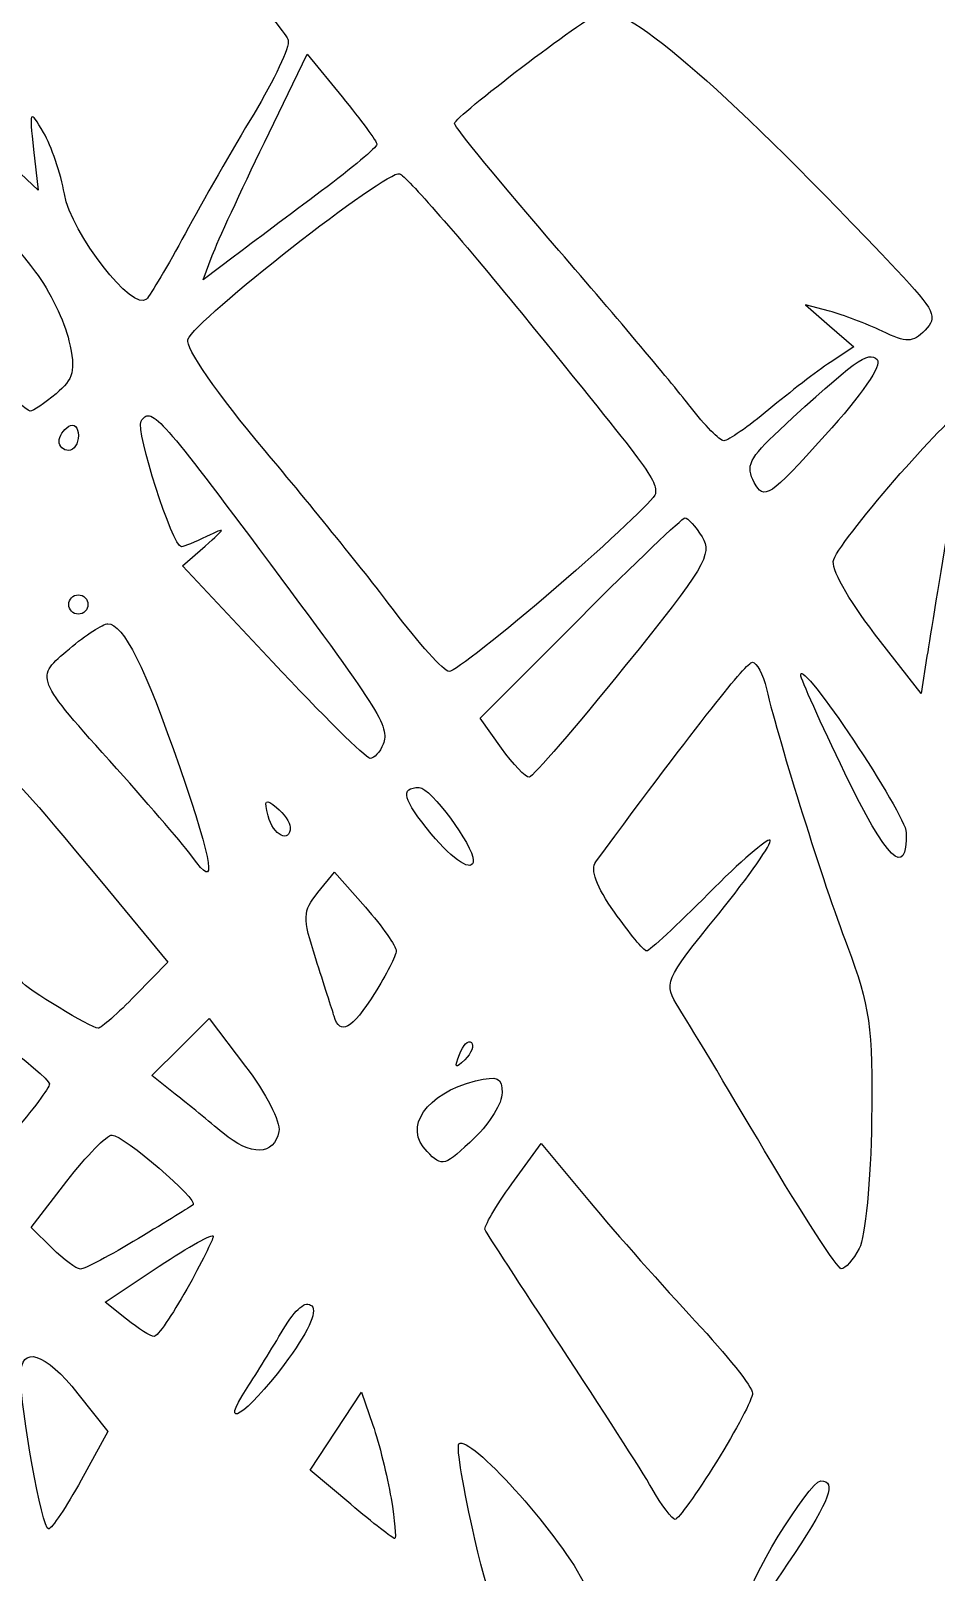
# Model space of a CAD drawing. Header units: centimetres. Extents: x -52 to 49, y -21 to 24.
# Drawn here: x -23.493 to -21.006, y -14.617 to -10.383 of the extents above; entities that cross this region are included whole.
import ezdxf

# ---------------------------------------------------------------- set-up
doc = ezdxf.new("R2010")
doc.units = ezdxf.units.CM
doc.header["$MEASUREMENT"] = 0
doc.layers.add('Layer 1', color=7, linetype='Continuous')

msp = doc.modelspace()

# ---------------------------------------------------------------- linework, layer by layer
at = {"layer": 'Layer 1'}
for points, knots in [([(-23.42414, -11.38012), (-23.37495, -11.33905), (-23.36972, -11.31777), (-23.38843, -11.23482), (-23.38843, -11.23482), (-23.40048, -11.18137), (-23.4418, -11.09641), (-23.48024, -11.04601), (-23.48024, -11.04601), (-23.62334, -10.85839), (-24.10602, -10.34735), (-24.46076, -10.00786), (-24.46076, -10.00786), (-24.82665, -9.65771), (-24.89526, -9.55938), (-24.62847, -9.76751), (-24.62847, -9.76751), (-24.44194, -9.91303), (-24.32393, -10.01885), (-23.86133, -10.45544), (-23.86133, -10.45544), (-23.86133, -10.45544), (-23.47359, -10.82137), (-23.47359, -10.82137), (-23.47359, -10.82137), (-23.47359, -10.82137), (-23.48579, -10.70897), (-23.48579, -10.70897), (-23.48579, -10.70897), (-23.4977, -10.5992), (-23.49706, -10.59812), (-23.45843, -10.66272), (-23.45843, -10.66272), (-23.43667, -10.6991), (-23.41091, -10.7749), (-23.40118, -10.83116), (-23.40118, -10.83116), (-23.38247, -10.93932), (-23.21178, -11.15806), (-23.17555, -11.12029), (-23.17555, -11.12029), (-23.16447, -11.10874), (-23.11673, -11.02785), (-23.06946, -10.94053), (-23.06946, -10.94053), (-23.02219, -10.85322), (-22.93738, -10.70535), (-22.88099, -10.61194), (-22.88099, -10.61194), (-22.8246, -10.51853), (-22.78193, -10.42719), (-22.78616, -10.40897), (-22.78616, -10.40897), (-22.79722, -10.36135), (-23.59565, -9.48545), (-24.12139, -8.94418), (-24.12139, -8.94418), (-24.12139, -8.94418), (-24.56991, -8.48242), (-24.56991, -8.48242), (-24.56991, -8.48242), (-24.56991, -8.48242), (-24.72344, -8.79866), (-24.72344, -8.79866), (-24.72344, -8.79866), (-24.90237, -9.16722), (-25.16892, -9.83084), (-25.15692, -9.87789), (-25.15692, -9.87789), (-25.14325, -9.93149), (-24.3953, -10.58691), (-24.36745, -10.56969), (-24.36745, -10.56969), (-24.35327, -10.56093), (-24.34195, -10.56935), (-24.3423, -10.58839), (-24.3423, -10.58839), (-24.34286, -10.61931), (-23.52748, -11.42726), (-23.495, -11.42796), (-23.495, -11.42796), (-23.48772, -11.42822), (-23.45584, -11.40659), (-23.42414, -11.38012)], [0, 0, 0, 0, 0.0454545, 0.0454545, 0.0454545, 0.0454545, 0.0909091, 0.0909091, 0.0909091, 0.0909091, 0.1363636, 0.1363636, 0.1363636, 0.1363636, 0.1818182, 0.1818182, 0.1818182, 0.1818182, 0.2272727, 0.2272727, 0.2272727, 0.2272727, 0.2727273, 0.2727273, 0.2727273, 0.2727273, 0.3181818, 0.3181818, 0.3181818, 0.3181818, 0.3636364, 0.3636364, 0.3636364, 0.3636364, 0.4090909, 0.4090909, 0.4090909, 0.4090909, 0.4545455, 0.4545455, 0.4545455, 0.4545455, 0.5, 0.5, 0.5, 0.5, 0.5454545, 0.5454545, 0.5454545, 0.5454545, 0.5909091, 0.5909091, 0.5909091, 0.5909091, 0.6363636, 0.6363636, 0.6363636, 0.6363636, 0.6818182, 0.6818182, 0.6818182, 0.6818182, 0.7272727, 0.7272727, 0.7272727, 0.7272727, 0.7727273, 0.7727273, 0.7727273, 0.7727273, 0.8181818, 0.8181818, 0.8181818, 0.8181818, 0.8636364, 0.8636364, 0.8636364, 0.8636364, 0.9090909, 0.9090909, 0.9090909, 0.9090909, 1, 1, 1, 1]), ([(-21.46549, -11.42339), (-21.40881, -11.3761), (-21.33327, -11.318), (-21.29762, -11.2943), (-21.29762, -11.2943), (-21.29762, -11.2943), (-21.23281, -11.2512), (-21.23281, -11.2512), (-21.23281, -11.2512), (-21.23281, -11.2512), (-21.29896, -11.19369), (-21.29896, -11.19369), (-21.29896, -11.19369), (-21.29896, -11.19369), (-21.36511, -11.13617), (-21.36511, -11.13617), (-21.36511, -11.13617), (-21.36511, -11.13617), (-21.29896, -11.1535), (-21.29896, -11.1535), (-21.29896, -11.1535), (-21.26258, -11.16303), (-21.19776, -11.18771), (-21.15492, -11.20835), (-21.15492, -11.20835), (-21.08684, -11.24114), (-21.07197, -11.24081), (-21.03688, -11.20573), (-21.03688, -11.20573), (-21.001, -11.16985), (-21.00926, -11.15228), (-21.11478, -11.04018), (-21.11478, -11.04018), (-21.56221, -10.5648), (-21.85938, -10.30479), (-21.92603, -10.33036), (-21.92603, -10.33036), (-21.97386, -10.34871), (-22.32747, -10.61837), (-22.32938, -10.63795), (-22.32938, -10.63795), (-22.33017, -10.64616), (-22.20108, -10.80312), (-22.04248, -10.98676), (-22.04248, -10.98676), (-21.88389, -11.1704), (-21.72174, -11.36312), (-21.68215, -11.41502), (-21.68215, -11.41502), (-21.64256, -11.46692), (-21.60081, -11.50938), (-21.58936, -11.50938), (-21.58936, -11.50938), (-21.57791, -11.50938), (-21.52217, -11.47068), (-21.46549, -11.42339)], [0, 0, 0, 0, 0.0666667, 0.0666667, 0.0666667, 0.0666667, 0.1333333, 0.1333333, 0.1333333, 0.1333333, 0.2, 0.2, 0.2, 0.2, 0.2666667, 0.2666667, 0.2666667, 0.2666667, 0.3333333, 0.3333333, 0.3333333, 0.3333333, 0.4, 0.4, 0.4, 0.4, 0.4666667, 0.4666667, 0.4666667, 0.4666667, 0.5333333, 0.5333333, 0.5333333, 0.5333333, 0.6, 0.6, 0.6, 0.6, 0.6666667, 0.6666667, 0.6666667, 0.6666667, 0.7333333, 0.7333333, 0.7333333, 0.7333333, 0.8, 0.8, 0.8, 0.8, 0.8666667, 0.8666667, 0.8666667, 0.8666667, 1, 1, 1, 1]), ([(-22.69464, -10.82306), (-22.61097, -10.76048), (-22.5425, -10.70299), (-22.5425, -10.69533), (-22.5425, -10.69533), (-22.5425, -10.68767), (-22.58556, -10.62884), (-22.63819, -10.56461), (-22.63819, -10.56461), (-22.63819, -10.56461), (-22.73388, -10.44783), (-22.73388, -10.44783), (-22.73388, -10.44783), (-22.73388, -10.44783), (-22.85163, -10.69051), (-22.85163, -10.69051), (-22.85163, -10.69051), (-22.91639, -10.82398), (-22.98083, -10.9633), (-22.99483, -11.00011), (-22.99483, -11.00011), (-22.99483, -11.00011), (-23.02027, -11.06703), (-23.02027, -11.06703), (-23.02027, -11.06703), (-23.02027, -11.06703), (-22.93352, -11.00194), (-22.93352, -11.00194), (-22.93352, -11.00194), (-22.88581, -10.96614), (-22.77831, -10.88565), (-22.69464, -10.82306)], [0, 0, 0, 0, 0.1111111, 0.1111111, 0.1111111, 0.1111111, 0.2222222, 0.2222222, 0.2222222, 0.2222222, 0.3333333, 0.3333333, 0.3333333, 0.3333333, 0.4444444, 0.4444444, 0.4444444, 0.4444444, 0.5555556, 0.5555556, 0.5555556, 0.5555556, 0.6666667, 0.6666667, 0.6666667, 0.6666667, 0.7777778, 0.7777778, 0.7777778, 0.7777778, 1, 1, 1, 1]), ([(-22.04988, -11.91271), (-21.90263, -11.78547), (-21.78011, -11.66945), (-21.77761, -11.6549), (-21.77761, -11.6549), (-21.77154, -11.61958), (-21.79231, -11.59155), (-22.14563, -11.1584), (-22.14563, -11.1584), (-22.31298, -10.95324), (-22.46347, -10.78104), (-22.48006, -10.77573), (-22.48006, -10.77573), (-22.51494, -10.76457), (-23.04083, -11.17613), (-23.06192, -11.2311), (-23.06192, -11.2311), (-23.07007, -11.25235), (-22.98072, -11.38114), (-22.84993, -11.53666), (-22.84993, -11.53666), (-22.72558, -11.68451), (-22.56685, -11.8812), (-22.49718, -11.97373), (-22.49718, -11.97373), (-22.42752, -12.06626), (-22.35862, -12.14244), (-22.34406, -12.14302), (-22.34406, -12.14302), (-22.32951, -12.1436), (-22.19713, -12.03996), (-22.04988, -11.91272), (-22.04988, -11.91272), (-22.04988, -11.91272), (-22.04988, -11.91271), (-22.04988, -11.91271)], [0, 0, 0, 0, 0.1, 0.1, 0.1, 0.1, 0.2, 0.2, 0.2, 0.2, 0.3, 0.3, 0.3, 0.3, 0.4, 0.4, 0.4, 0.4, 0.5, 0.5, 0.5, 0.5, 0.6, 0.6, 0.6, 0.6, 0.7, 0.7, 0.7, 0.7, 0.8, 0.8, 0.8, 0.8, 1, 1, 1, 1]), ([(-21.16848, -11.28615), (-21.19237, -11.26142), (-21.23006, -11.28864), (-21.43659, -11.47986), (-21.43659, -11.47986), (-21.52026, -11.55733), (-21.53035, -11.57836), (-21.5058, -11.62423), (-21.5058, -11.62423), (-21.47908, -11.67415), (-21.4654, -11.66504), (-21.3108, -11.49443), (-21.3108, -11.49443), (-21.20988, -11.38306), (-21.15395, -11.3012), (-21.16848, -11.28616), (-21.16848, -11.28616), (-21.16848, -11.28616), (-21.16848, -11.28615), (-21.16848, -11.28615)], [0, 0, 0, 0, 0.1666667, 0.1666667, 0.1666667, 0.1666667, 0.3333333, 0.3333333, 0.3333333, 0.3333333, 0.5, 0.5, 0.5, 0.5, 0.6666667, 0.6666667, 0.6666667, 0.6666667, 1, 1, 1, 1]), ([(-22.52553, -12.34261), (-22.50684, -12.29391), (-22.53459, -12.25021), (-22.86497, -11.80811), (-22.86497, -11.80811), (-23.14136, -11.43825), (-23.1642, -11.41353), (-23.19038, -11.45588), (-23.19038, -11.45588), (-23.20611, -11.48134), (-23.10354, -11.80041), (-23.07962, -11.80041), (-23.07962, -11.80041), (-23.07334, -11.80041), (-23.04219, -11.78783), (-23.0104, -11.77246), (-23.0104, -11.77246), (-22.95556, -11.74594), (-22.95578, -11.74727), (-23.01461, -11.79855), (-23.01461, -11.79855), (-23.01461, -11.79855), (-23.07661, -11.85259), (-23.07661, -11.85259), (-23.07661, -11.85259), (-23.07661, -11.85259), (-22.8294, -12.11684), (-22.8294, -12.11684), (-22.8294, -12.11684), (-22.69343, -12.26218), (-22.57289, -12.3814), (-22.56151, -12.3818), (-22.56151, -12.3818), (-22.55014, -12.3822), (-22.53395, -12.36456), (-22.52553, -12.34262), (-22.52553, -12.34262), (-22.52553, -12.34262), (-22.52553, -12.34261), (-22.52553, -12.34261)], [0, 0, 0, 0, 0.0909091, 0.0909091, 0.0909091, 0.0909091, 0.1818182, 0.1818182, 0.1818182, 0.1818182, 0.2727273, 0.2727273, 0.2727273, 0.2727273, 0.3636364, 0.3636364, 0.3636364, 0.3636364, 0.4545455, 0.4545455, 0.4545455, 0.4545455, 0.5454545, 0.5454545, 0.5454545, 0.5454545, 0.6363636, 0.6363636, 0.6363636, 0.6363636, 0.7272727, 0.7272727, 0.7272727, 0.7272727, 0.8181818, 0.8181818, 0.8181818, 0.8181818, 1, 1, 1, 1]), ([(-20.96995, -11.72689), (-20.94503, -11.57731), (-20.9285, -11.44425), (-20.93321, -11.4312), (-20.93321, -11.4312), (-20.94247, -11.40556), (-21.26303, -11.77142), (-21.28775, -11.83582), (-21.28775, -11.83582), (-21.29651, -11.85864), (-21.24973, -11.9432), (-21.17517, -12.03931), (-21.17517, -12.03931), (-21.17517, -12.03931), (-21.04761, -12.20375), (-21.04761, -12.20375), (-21.04761, -12.20375), (-21.04761, -12.20375), (-21.03143, -12.1013), (-21.03143, -12.1013), (-21.03143, -12.1013), (-21.02253, -12.04495), (-20.99487, -11.87647), (-20.96995, -11.72689)], [0, 0, 0, 0, 0.1428571, 0.1428571, 0.1428571, 0.1428571, 0.2857143, 0.2857143, 0.2857143, 0.2857143, 0.4285714, 0.4285714, 0.4285714, 0.4285714, 0.5714286, 0.5714286, 0.5714286, 0.5714286, 0.7142857, 0.7142857, 0.7142857, 0.7142857, 1, 1, 1, 1]), ([(-23.36271, -11.49458), (-23.36271, -11.47189), (-23.37462, -11.46069), (-23.38917, -11.46968), (-23.38917, -11.46968), (-23.40372, -11.47867), (-23.41563, -11.49724), (-23.41563, -11.51093), (-23.41563, -11.51093), (-23.41563, -11.52462), (-23.40372, -11.53583), (-23.38917, -11.53583), (-23.38917, -11.53583), (-23.37462, -11.53583), (-23.36271, -11.51727), (-23.36271, -11.49458)], [0, 0, 0, 0, 0.2, 0.2, 0.2, 0.2, 0.4, 0.4, 0.4, 0.4, 0.6, 0.6, 0.6, 0.6, 1, 1, 1, 1]), ([(-21.86121, -12.12878), (-21.64234, -11.85809), (-21.61995, -11.82057), (-21.64929, -11.77358), (-21.64929, -11.77358), (-21.66733, -11.74468), (-21.68838, -11.72104), (-21.69605, -11.72104), (-21.69605, -11.72104), (-21.70372, -11.72104), (-21.83345, -11.84491), (-21.98434, -11.99631), (-21.98434, -11.99631), (-21.98434, -11.99631), (-22.25868, -12.27158), (-22.25868, -12.27158), (-22.25868, -12.27158), (-22.25868, -12.27158), (-22.20035, -12.3535), (-22.20035, -12.3535), (-22.20035, -12.3535), (-22.16827, -12.39855), (-22.1339, -12.43452), (-22.12398, -12.43343), (-22.12398, -12.43343), (-22.11406, -12.43235), (-21.99581, -12.29525), (-21.86121, -12.12878)], [0, 0, 0, 0, 0.125, 0.125, 0.125, 0.125, 0.25, 0.25, 0.25, 0.25, 0.375, 0.375, 0.375, 0.375, 0.5, 0.5, 0.5, 0.5, 0.625, 0.625, 0.625, 0.625, 0.75, 0.75, 0.75, 0.75, 1, 1, 1, 1]), ([(-23.33625, -11.95917), (-23.33625, -11.94462), (-23.34816, -11.93271), (-23.36271, -11.93271), (-23.36271, -11.93271), (-23.37726, -11.93271), (-23.38917, -11.94462), (-23.38917, -11.95917), (-23.38917, -11.95917), (-23.38917, -11.97372), (-23.37726, -11.98563), (-23.36271, -11.98563), (-23.36271, -11.98563), (-23.34816, -11.98563), (-23.33625, -11.97372), (-23.33625, -11.95917)], [0, 0, 0, 0, 0.2, 0.2, 0.2, 0.2, 0.4, 0.4, 0.4, 0.4, 0.6, 0.6, 0.6, 0.6, 1, 1, 1, 1]), ([(-23.08425, -12.40714), (-23.17946, -12.13039), (-23.23866, -12.01208), (-23.28191, -12.01208), (-23.28191, -12.01208), (-23.29501, -12.01208), (-23.34236, -12.0429), (-23.38713, -12.08058), (-23.38713, -12.08058), (-23.48304, -12.16128), (-23.48495, -12.15644), (-23.25687, -12.41081), (-23.25687, -12.41081), (-23.16228, -12.5163), (-23.06879, -12.62529), (-23.04912, -12.65302), (-23.04912, -12.65302), (-22.98071, -12.74941), (-22.99081, -12.67871), (-23.08425, -12.40715), (-23.08425, -12.40715), (-23.08425, -12.40715), (-23.08425, -12.40714), (-23.08425, -12.40714)], [0, 0, 0, 0, 0.1428571, 0.1428571, 0.1428571, 0.1428571, 0.2857143, 0.2857143, 0.2857143, 0.2857143, 0.4285714, 0.4285714, 0.4285714, 0.4285714, 0.5714286, 0.5714286, 0.5714286, 0.5714286, 0.7142857, 0.7142857, 0.7142857, 0.7142857, 1, 1, 1, 1]), ([(-21.08838, -12.58599), (-21.08933, -12.53517), (-21.37833, -12.10303), (-21.37833, -12.15241), (-21.37833, -12.15241), (-21.37833, -12.16296), (-21.32372, -12.2846), (-21.25698, -12.42271), (-21.25698, -12.42271), (-21.14189, -12.66089), (-21.08595, -12.71506), (-21.08838, -12.58598), (-21.08838, -12.58598), (-21.08838, -12.58598), (-21.08838, -12.58599), (-21.08838, -12.58599)], [0, 0, 0, 0, 0.2, 0.2, 0.2, 0.2, 0.4, 0.4, 0.4, 0.4, 0.6, 0.6, 0.6, 0.6, 1, 1, 1, 1]), ([(-21.21764, -13.72825), (-21.20093, -13.69702), (-21.1857, -13.54009), (-21.18364, -13.37768), (-21.18364, -13.37768), (-21.18034, -13.1181), (-21.18814, -13.06195), (-21.25022, -12.89844), (-21.25022, -12.89844), (-21.31724, -12.72194), (-21.43522, -12.34625), (-21.47248, -12.19068), (-21.47248, -12.19068), (-21.48206, -12.15066), (-21.49931, -12.11792), (-21.51081, -12.11792), (-21.51081, -12.11792), (-21.52783, -12.11792), (-21.65333, -12.27763), (-21.94146, -12.66595), (-21.94146, -12.66595), (-21.95708, -12.68701), (-21.93942, -12.73456), (-21.89009, -12.80429), (-21.89009, -12.80429), (-21.84874, -12.86273), (-21.80895, -12.91069), (-21.80168, -12.91088), (-21.80168, -12.91088), (-21.7944, -12.91114), (-21.71785, -12.84004), (-21.63156, -12.75304), (-21.63156, -12.75304), (-21.54527, -12.66604), (-21.46923, -12.60031), (-21.46258, -12.60696), (-21.46258, -12.60696), (-21.45593, -12.61361), (-21.51939, -12.70434), (-21.60362, -12.80858), (-21.60362, -12.80858), (-21.75526, -12.99627), (-21.75632, -12.99878), (-21.71285, -13.06734), (-21.71285, -13.06734), (-21.6887, -13.10542), (-21.58273, -13.28202), (-21.47735, -13.45979), (-21.47735, -13.45979), (-21.37197, -13.63756), (-21.27724, -13.78341), (-21.26684, -13.7839), (-21.26684, -13.7839), (-21.25644, -13.7844), (-21.23431, -13.75936), (-21.21766, -13.72826), (-21.21766, -13.72826), (-21.21766, -13.72826), (-21.21764, -13.72825), (-21.21764, -13.72825)], [0, 0, 0, 0, 0.0625, 0.0625, 0.0625, 0.0625, 0.125, 0.125, 0.125, 0.125, 0.1875, 0.1875, 0.1875, 0.1875, 0.25, 0.25, 0.25, 0.25, 0.3125, 0.3125, 0.3125, 0.3125, 0.375, 0.375, 0.375, 0.375, 0.4375, 0.4375, 0.4375, 0.4375, 0.5, 0.5, 0.5, 0.5, 0.5625, 0.5625, 0.5625, 0.5625, 0.625, 0.625, 0.625, 0.625, 0.6875, 0.6875, 0.6875, 0.6875, 0.75, 0.75, 0.75, 0.75, 0.8125, 0.8125, 0.8125, 0.8125, 0.875, 0.875, 0.875, 0.875, 1, 1, 1, 1]), ([(-23.20552, -13.03234), (-23.20552, -13.03234), (-23.11733, -12.94135), (-23.11733, -12.94135), (-23.11733, -12.94135), (-23.11733, -12.94135), (-23.29933, -12.72145), (-23.29933, -12.72145), (-23.29933, -12.72145), (-23.50936, -12.46768), (-23.54792, -12.42542), (-23.55712, -12.43888), (-23.55712, -12.43888), (-23.57329, -12.4625), (-23.68094, -12.82227), (-23.68059, -12.85152), (-23.68059, -12.85152), (-23.68033, -12.86938), (-23.64746, -12.90482), (-23.60745, -12.93028), (-23.60745, -12.93028), (-23.56743, -12.95575), (-23.52874, -12.98429), (-23.52146, -12.99371), (-23.52146, -12.99371), (-23.50451, -13.01565), (-23.32773, -13.1231), (-23.30837, -13.12323), (-23.30837, -13.12323), (-23.30031, -13.12323), (-23.25403, -13.08238), (-23.20552, -13.03234)], [0, 0, 0, 0, 0.1111111, 0.1111111, 0.1111111, 0.1111111, 0.2222222, 0.2222222, 0.2222222, 0.2222222, 0.3333333, 0.3333333, 0.3333333, 0.3333333, 0.4444444, 0.4444444, 0.4444444, 0.4444444, 0.5555556, 0.5555556, 0.5555556, 0.5555556, 0.6666667, 0.6666667, 0.6666667, 0.6666667, 0.7777778, 0.7777778, 0.7777778, 0.7777778, 1, 1, 1, 1]), ([(-22.27792, -12.66183), (-22.27792, -12.62073), (-22.3956, -12.46188), (-22.42605, -12.46188), (-22.42605, -12.46188), (-22.48019, -12.46188), (-22.47187, -12.49404), (-22.39314, -12.58907), (-22.39314, -12.58907), (-22.33176, -12.66316), (-22.27791, -12.69716), (-22.27791, -12.66183), (-22.27791, -12.66183), (-22.27791, -12.66183), (-22.27792, -12.66183), (-22.27792, -12.66183)], [0, 0, 0, 0, 0.2, 0.2, 0.2, 0.2, 0.4, 0.4, 0.4, 0.4, 0.6, 0.6, 0.6, 0.6, 1, 1, 1, 1]), ([(-22.78063, -12.57095), (-22.78063, -12.55818), (-22.79755, -12.53369), (-22.81824, -12.51652), (-22.81824, -12.51652), (-22.8491, -12.49091), (-22.85329, -12.49508), (-22.84161, -12.53974), (-22.84161, -12.53974), (-22.8277, -12.59292), (-22.78063, -12.61701), (-22.78063, -12.57095)], [0, 0, 0, 0, 0.25, 0.25, 0.25, 0.25, 0.5, 0.5, 0.5, 0.5, 1, 1, 1, 1]), ([(-22.54911, -13.02777), (-22.51637, -12.97645), (-22.48958, -12.92379), (-22.48958, -12.91075), (-22.48958, -12.91075), (-22.48958, -12.89771), (-22.52769, -12.84364), (-22.57427, -12.79059), (-22.57427, -12.79059), (-22.57427, -12.79059), (-22.65896, -12.69413), (-22.65896, -12.69413), (-22.65896, -12.69413), (-22.65896, -12.69413), (-22.70472, -12.75065), (-22.70472, -12.75065), (-22.70472, -12.75065), (-22.74683, -12.80265), (-22.74728, -12.81717), (-22.71037, -12.93218), (-22.71037, -12.93218), (-22.68831, -13.00093), (-22.6657, -13.07207), (-22.66012, -13.09026), (-22.66012, -13.09026), (-22.64355, -13.14431), (-22.61218, -13.12665), (-22.5491, -13.02777), (-22.5491, -13.02777), (-22.5491, -13.02777), (-22.54911, -13.02777), (-22.54911, -13.02777)], [0, 0, 0, 0, 0.1111111, 0.1111111, 0.1111111, 0.1111111, 0.2222222, 0.2222222, 0.2222222, 0.2222222, 0.3333333, 0.3333333, 0.3333333, 0.3333333, 0.4444444, 0.4444444, 0.4444444, 0.4444444, 0.5555556, 0.5555556, 0.5555556, 0.5555556, 0.6666667, 0.6666667, 0.6666667, 0.6666667, 0.7777778, 0.7777778, 0.7777778, 0.7777778, 1, 1, 1, 1]), ([(-23.44215, -13.2763), (-23.44215, -13.25671), (-23.71959, -13.04396), (-23.74522, -13.04396), (-23.74522, -13.04396), (-23.77987, -13.04396), (-23.7368, -13.27931), (-23.66291, -13.49375), (-23.66291, -13.49375), (-23.65294, -13.52268), (-23.62117, -13.50116), (-23.54573, -13.41437), (-23.54573, -13.41437), (-23.4888, -13.34889), (-23.44219, -13.28675), (-23.44215, -13.2763)], [0, 0, 0, 0, 0.2, 0.2, 0.2, 0.2, 0.4, 0.4, 0.4, 0.4, 0.6, 0.6, 0.6, 0.6, 1, 1, 1, 1]), ([(-22.81188, -13.40651), (-22.80691, -13.38069), (-22.84804, -13.30029), (-22.90329, -13.22784), (-22.90329, -13.22784), (-22.90329, -13.22784), (-23.00374, -13.09612), (-23.00374, -13.09612), (-23.00374, -13.09612), (-23.00374, -13.09612), (-23.08238, -13.17476), (-23.08238, -13.17476), (-23.08238, -13.17476), (-23.08238, -13.17476), (-23.16102, -13.2534), (-23.16102, -13.2534), (-23.16102, -13.2534), (-23.16102, -13.2534), (-23.0965, -13.3043), (-23.0965, -13.3043), (-23.0965, -13.3043), (-23.06101, -13.3323), (-23.00222, -13.3802), (-22.96584, -13.41076), (-22.96584, -13.41076), (-22.88901, -13.47529), (-22.82479, -13.47352), (-22.81189, -13.40652), (-22.81189, -13.40652), (-22.81189, -13.40652), (-22.81188, -13.40651), (-22.81188, -13.40651)], [0, 0, 0, 0, 0.1111111, 0.1111111, 0.1111111, 0.1111111, 0.2222222, 0.2222222, 0.2222222, 0.2222222, 0.3333333, 0.3333333, 0.3333333, 0.3333333, 0.4444444, 0.4444444, 0.4444444, 0.4444444, 0.5555556, 0.5555556, 0.5555556, 0.5555556, 0.6666667, 0.6666667, 0.6666667, 0.6666667, 0.7777778, 0.7777778, 0.7777778, 0.7777778, 1, 1, 1, 1]), ([(-22.28303, -13.16232), (-22.29118, -13.15418), (-22.30597, -13.16886), (-22.31591, -13.19495), (-22.31591, -13.19495), (-22.33027, -13.23266), (-22.32723, -13.2357), (-22.3011, -13.20976), (-22.3011, -13.20976), (-22.28302, -13.19181), (-22.27489, -13.17046), (-22.28303, -13.16231), (-22.28303, -13.16231), (-22.28303, -13.16231), (-22.28303, -13.16232), (-22.28303, -13.16232)], [0, 0, 0, 0, 0.2, 0.2, 0.2, 0.2, 0.4, 0.4, 0.4, 0.4, 0.6, 0.6, 0.6, 0.6, 1, 1, 1, 1]), ([(-22.27275, -13.42265), (-22.23194, -13.38355), (-22.19854, -13.32868), (-22.19854, -13.30072), (-22.19854, -13.30072), (-22.19854, -13.2585), (-22.21087, -13.25296), (-22.2713, -13.26804), (-22.2713, -13.26804), (-22.40754, -13.30204), (-22.47171, -13.39519), (-22.40491, -13.46199), (-22.40491, -13.46199), (-22.36179, -13.50511), (-22.35748, -13.50383), (-22.27274, -13.42264), (-22.27274, -13.42264), (-22.27274, -13.42264), (-22.27275, -13.42265), (-22.27275, -13.42265)], [0, 0, 0, 0, 0.1666667, 0.1666667, 0.1666667, 0.1666667, 0.3333333, 0.3333333, 0.3333333, 0.3333333, 0.5, 0.5, 0.5, 0.5, 0.6666667, 0.6666667, 0.6666667, 0.6666667, 1, 1, 1, 1]), ([(-23.19774, -13.70077), (-23.12112, -13.65456), (-23.05348, -13.61288), (-23.04741, -13.60817), (-23.04741, -13.60817), (-23.03113, -13.59551), (-23.23914, -13.41658), (-23.2701, -13.41661), (-23.2701, -13.41661), (-23.28465, -13.41663), (-23.34053, -13.47369), (-23.39426, -13.54343), (-23.39426, -13.54343), (-23.39426, -13.54343), (-23.49197, -13.67023), (-23.49197, -13.67023), (-23.49197, -13.67023), (-23.49197, -13.67023), (-23.43469, -13.72751), (-23.43469, -13.72751), (-23.43469, -13.72751), (-23.40318, -13.75902), (-23.36832, -13.78479), (-23.35723, -13.78479), (-23.35723, -13.78479), (-23.34613, -13.78479), (-23.27436, -13.74698), (-23.19774, -13.70076), (-23.19774, -13.70076), (-23.19774, -13.70076), (-23.19774, -13.70077), (-23.19774, -13.70077)], [0, 0, 0, 0, 0.1111111, 0.1111111, 0.1111111, 0.1111111, 0.2222222, 0.2222222, 0.2222222, 0.2222222, 0.3333333, 0.3333333, 0.3333333, 0.3333333, 0.4444444, 0.4444444, 0.4444444, 0.4444444, 0.5555556, 0.5555556, 0.5555556, 0.5555556, 0.6666667, 0.6666667, 0.6666667, 0.6666667, 0.7777778, 0.7777778, 0.7777778, 0.7777778, 1, 1, 1, 1]), ([(-21.60977, -14.3141), (-21.55524, -14.22687), (-21.51063, -14.14207), (-21.51063, -14.12565), (-21.51063, -14.12565), (-21.51063, -14.10924), (-21.58142, -14.02013), (-21.66794, -13.92764), (-21.66794, -13.92764), (-21.75446, -13.83515), (-21.88515, -13.6875), (-21.95836, -13.59953), (-21.95836, -13.59953), (-21.95836, -13.59953), (-22.09147, -13.43958), (-22.09147, -13.43958), (-22.09147, -13.43958), (-22.09147, -13.43958), (-22.17207, -13.55085), (-22.17207, -13.55085), (-22.17207, -13.55085), (-22.2164, -13.61205), (-22.24935, -13.66888), (-22.2453, -13.67715), (-22.2453, -13.67715), (-22.24125, -13.68542), (-22.14774, -13.82911), (-22.03751, -13.99646), (-22.03751, -13.99646), (-21.92727, -14.16381), (-21.81464, -14.33943), (-21.78721, -14.38672), (-21.78721, -14.38672), (-21.75978, -14.43401), (-21.73095, -14.47271), (-21.72313, -14.47271), (-21.72313, -14.47271), (-21.71531, -14.47271), (-21.6643, -14.40134), (-21.60977, -14.3141)], [0, 0, 0, 0, 0.0909091, 0.0909091, 0.0909091, 0.0909091, 0.1818182, 0.1818182, 0.1818182, 0.1818182, 0.2727273, 0.2727273, 0.2727273, 0.2727273, 0.3636364, 0.3636364, 0.3636364, 0.3636364, 0.4545455, 0.4545455, 0.4545455, 0.4545455, 0.5454545, 0.5454545, 0.5454545, 0.5454545, 0.6363636, 0.6363636, 0.6363636, 0.6363636, 0.7272727, 0.7272727, 0.7272727, 0.7272727, 0.8181818, 0.8181818, 0.8181818, 0.8181818, 1, 1, 1, 1]), ([(-23.06505, -13.8404), (-23.02503, -13.76915), (-22.99229, -13.70355), (-22.99229, -13.69464), (-22.99229, -13.69464), (-22.99229, -13.68572), (-23.05898, -13.7227), (-23.14049, -13.77682), (-23.14049, -13.77682), (-23.14049, -13.77682), (-23.28869, -13.87522), (-23.28869, -13.87522), (-23.28869, -13.87522), (-23.28869, -13.87522), (-23.23016, -13.92261), (-23.23016, -13.92261), (-23.23016, -13.92261), (-23.19797, -13.94868), (-23.16402, -13.96999), (-23.15472, -13.96998), (-23.15472, -13.96998), (-23.14542, -13.96996), (-23.10507, -13.91166), (-23.06505, -13.8404)], [0, 0, 0, 0, 0.1428571, 0.1428571, 0.1428571, 0.1428571, 0.2857143, 0.2857143, 0.2857143, 0.2857143, 0.4285714, 0.4285714, 0.4285714, 0.4285714, 0.5714286, 0.5714286, 0.5714286, 0.5714286, 0.7142857, 0.7142857, 0.7142857, 0.7142857, 1, 1, 1, 1]), ([(-22.79695, -14.04664), (-22.73253, -13.96035), (-22.70531, -13.90244), (-22.72155, -13.8862), (-22.72155, -13.8862), (-22.73778, -13.86997), (-22.76611, -13.89326), (-22.80003, -13.95075), (-22.80003, -13.95075), (-22.82922, -14.00023), (-22.87389, -14.07242), (-22.89928, -14.11118), (-22.89928, -14.11118), (-22.98149, -14.23665), (-22.90081, -14.18576), (-22.79694, -14.04663), (-22.79694, -14.04663), (-22.79694, -14.04663), (-22.79695, -14.04664), (-22.79695, -14.04664)], [0, 0, 0, 0, 0.1666667, 0.1666667, 0.1666667, 0.1666667, 0.3333333, 0.3333333, 0.3333333, 0.3333333, 0.5, 0.5, 0.5, 0.5, 0.6666667, 0.6666667, 0.6666667, 0.6666667, 1, 1, 1, 1]), ([(-23.35518, -14.36484), (-23.35518, -14.36484), (-23.28151, -14.23128), (-23.28151, -14.23128), (-23.28151, -14.23128), (-23.28151, -14.23128), (-23.36402, -14.1271), (-23.36402, -14.1271), (-23.36402, -14.1271), (-23.45418, -14.01326), (-23.52146, -13.992), (-23.52146, -14.07735), (-23.52146, -14.07735), (-23.52146, -14.17032), (-23.46166, -14.49919), (-23.44482, -14.49878), (-23.44482, -14.49878), (-23.43604, -14.49852), (-23.3957, -14.4383), (-23.35518, -14.36483), (-23.35518, -14.36483), (-23.35518, -14.36483), (-23.35518, -14.36484), (-23.35518, -14.36484)], [0, 0, 0, 0, 0.1428571, 0.1428571, 0.1428571, 0.1428571, 0.2857143, 0.2857143, 0.2857143, 0.2857143, 0.4285714, 0.4285714, 0.4285714, 0.4285714, 0.5714286, 0.5714286, 0.5714286, 0.5714286, 0.7142857, 0.7142857, 0.7142857, 0.7142857, 1, 1, 1, 1]), ([(-22.50371, -14.41448), (-22.51404, -14.35335), (-22.53651, -14.26284), (-22.55364, -14.21334), (-22.55364, -14.21334), (-22.55364, -14.21334), (-22.5848, -14.12334), (-22.5848, -14.12334), (-22.5848, -14.12334), (-22.5848, -14.12334), (-22.65556, -14.23026), (-22.65556, -14.23026), (-22.65556, -14.23026), (-22.65556, -14.23026), (-22.72632, -14.33718), (-22.72632, -14.33718), (-22.72632, -14.33718), (-22.72632, -14.33718), (-22.61457, -14.43088), (-22.61457, -14.43088), (-22.61457, -14.43088), (-22.55311, -14.48242), (-22.49879, -14.52482), (-22.49388, -14.5251), (-22.49388, -14.5251), (-22.48896, -14.52539), (-22.4934, -14.47561), (-22.50372, -14.41448), (-22.50372, -14.41448), (-22.50372, -14.41448), (-22.50371, -14.41448), (-22.50371, -14.41448)], [0, 0, 0, 0, 0.1111111, 0.1111111, 0.1111111, 0.1111111, 0.2222222, 0.2222222, 0.2222222, 0.2222222, 0.3333333, 0.3333333, 0.3333333, 0.3333333, 0.4444444, 0.4444444, 0.4444444, 0.4444444, 0.5555556, 0.5555556, 0.5555556, 0.5555556, 0.6666667, 0.6666667, 0.6666667, 0.6666667, 0.7777778, 0.7777778, 0.7777778, 0.7777778, 1, 1, 1, 1]), ([(-21.94447, -14.86433), (-21.90421, -14.78648), (-21.90557, -14.77707), (-21.97658, -14.64135), (-21.97658, -14.64135), (-22.04908, -14.50278), (-22.28939, -14.23724), (-22.31717, -14.26501), (-22.31717, -14.26501), (-22.32487, -14.27272), (-22.30522, -14.39035), (-22.27348, -14.52641), (-22.27348, -14.52641), (-22.22685, -14.72635), (-22.19835, -14.79309), (-22.12491, -14.87439), (-22.12491, -14.87439), (-22.02495, -14.98504), (-22.00636, -14.984), (-21.94447, -14.86433)], [0, 0, 0, 0, 0.1666667, 0.1666667, 0.1666667, 0.1666667, 0.3333333, 0.3333333, 0.3333333, 0.3333333, 0.5, 0.5, 0.5, 0.5, 0.6666667, 0.6666667, 0.6666667, 0.6666667, 1, 1, 1, 1]), ([(-21.39531, -14.56572), (-21.29786, -14.41895), (-21.279, -14.36688), (-21.32329, -14.36688), (-21.32329, -14.36688), (-21.35559, -14.36688), (-21.53646, -14.66398), (-21.52019, -14.69031), (-21.52019, -14.69031), (-21.50035, -14.72241), (-21.49735, -14.71941), (-21.39531, -14.56573), (-21.39531, -14.56573), (-21.39531, -14.56573), (-21.39531, -14.56572), (-21.39531, -14.56572)], [0, 0, 0, 0, 0.2, 0.2, 0.2, 0.2, 0.4, 0.4, 0.4, 0.4, 0.6, 0.6, 0.6, 0.6, 1, 1, 1, 1])]:
    msp.add_open_spline(points, degree=3, knots=knots, dxfattribs=at)

doc.saveas('drawing.dxf')
